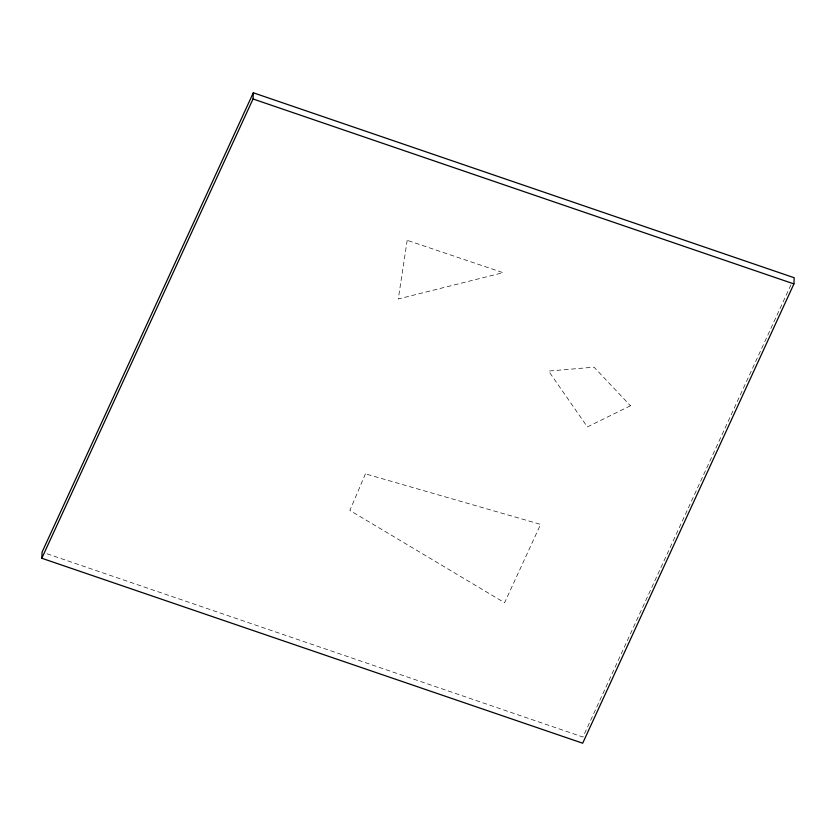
<?xml version="1.0" encoding="UTF-8"?>
<svg xmlns="http://www.w3.org/2000/svg" width="836" height="836" viewBox="0 0 836 836"><rect width="100%" height="100%" fill="white"/><g stroke="black" fill="none" stroke-linecap="round" stroke-linejoin="round"><path stroke-width="0.63" stroke-dasharray="4.18 3.13" d="M790.929 284.846L582.964 737.038L45.781 553.348M407.195 240.308L398.281 298.974L503.063 272.682L407.195 240.308M365.426 473.855L349.876 510.441L504.589 602.735L540.62 524.381L365.426 473.855M630.459 405.753L587.374 426.924L548.604 371.059L594.041 367.171L630.459 405.753"/><path stroke-width="1.25" d="M41.8 558.26L42.082 552.084L253.318 92.786L794.2 277.74L793.918 283.916L582.682 743.214L41.8 558.26L253.036 98.962L253.318 92.786M253.036 98.962L793.918 283.916"/></g></svg>
